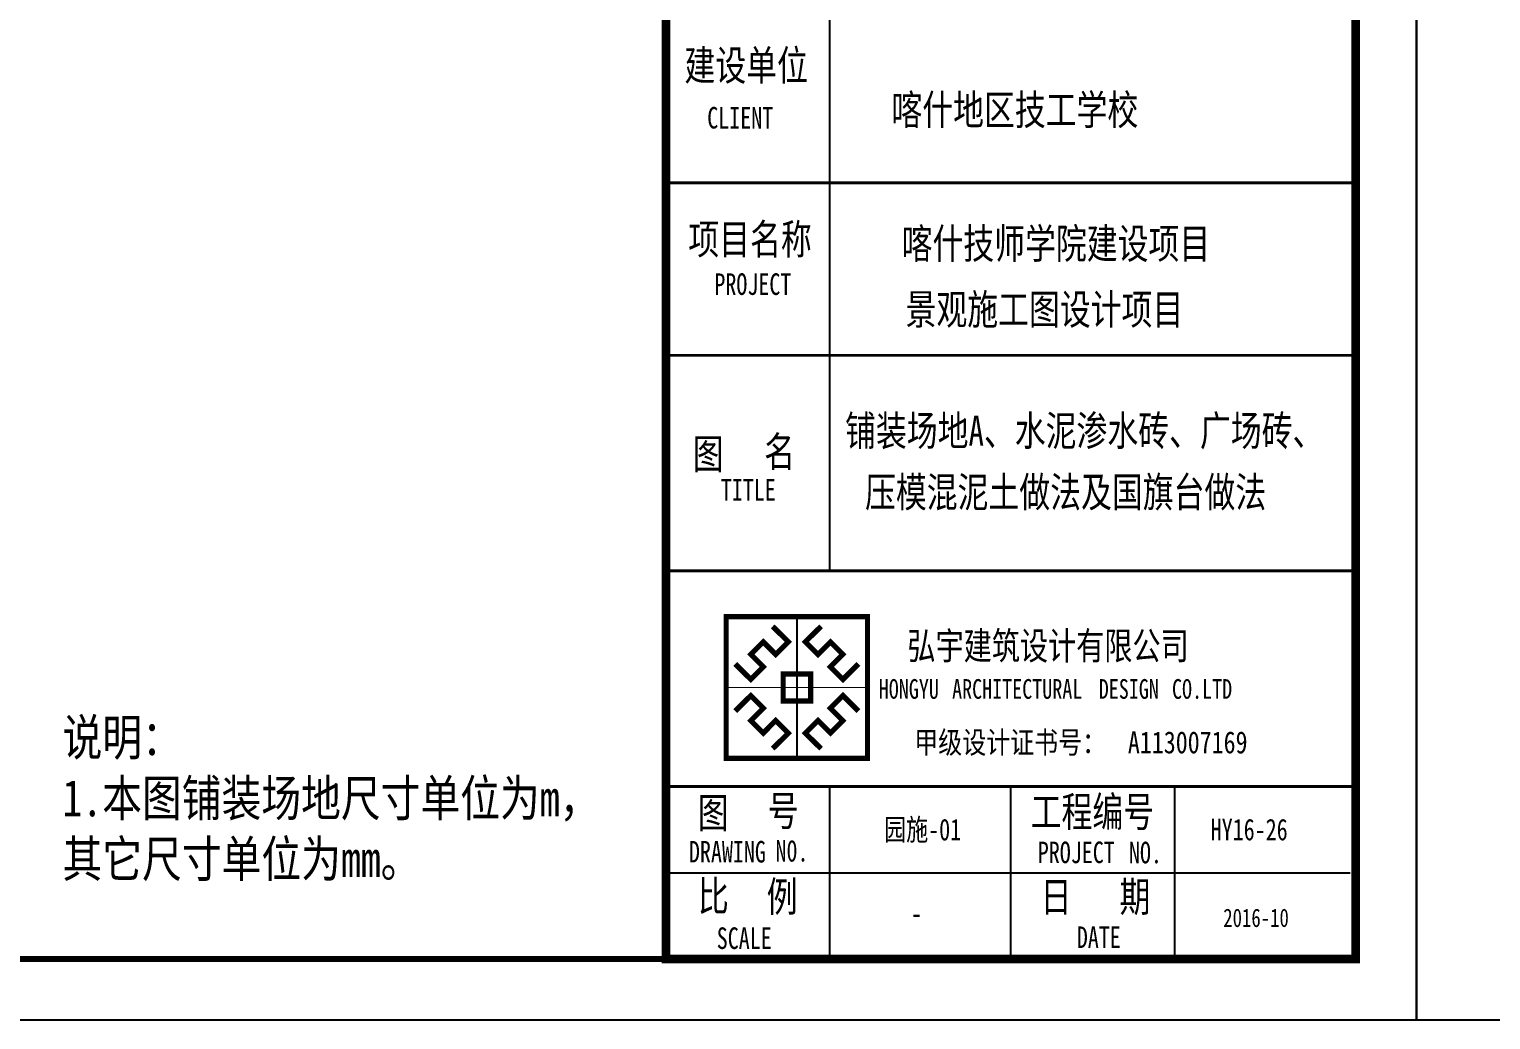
# Model space of a CAD drawing. Header units: inches. Extents: x -2316 to 955, y -265 to 742.
# Drawn here: x -1836.6 to -1716.4, y -265.1 to -183.6 of the extents above; entities that cross this region are included whole.
import ezdxf

# ---------------------------------------------------------------- set-up
doc = ezdxf.new("R2010")
doc.units = ezdxf.units.IN
doc.header["$LTSCALE"] = 1000
doc.header["$MEASUREMENT"] = 0
doc.layers.add('文字和字符', color=7, linetype='Continuous')
doc.styles.add('-宋体', font='', dxfattribs={"width": 0.8})
doc.styles.add('_TEL_DIM', font='simhei.ttf', dxfattribs={"width": 0.8, "height": 3.5})
doc.styles.add('宋体', font='', dxfattribs={"width": 0.8})
doc.styles.get('-宋体').set_extended_font_data('SimSun')
doc.styles.get('宋体').set_extended_font_data('SimSun')

# ---------------------------------------------------------------- blocks, each defined once
blk = doc.blocks.new('logo')
at = {"color": 6}
blk.add_line((1004, 2011), (1004, 0), dxfattribs=at)
at = {"color": 6, "const_width": 74.6}
for points in [[(0, 2011), (2008, 2011), (2008, 0), (0, 0)], [(809, 1198), (1199, 1198), (1199, 813), (809, 813)]]:
    blk.add_lwpolyline(points, close=True, dxfattribs=at)
at = {"color": 6}
blk.add_lwpolyline([(0, 2011), (2008, 2011), (2008, 0), (0, 0)], close=True, dxfattribs=at)
for points, const_width in [([(660, 1874), (883, 1654), (704, 1475), (526, 1653), (350, 1477), (528, 1299), (350, 1120), (129, 1340)], 74.6), ([(1004, 2011), (1004, 0)], 15.2), ([(1348, 1874), (1125, 1654), (1304, 1475), (1482, 1653), (1658, 1477), (1480, 1299), (1659, 1120), (1879, 1340)], 74.6), ([(0, 1006), (2008, 1006)], 15.2), ([(660, 137), (883, 357), (704, 536), (526, 358), (350, 534), (528, 712), (350, 891), (129, 671)], 74.6), ([(1348, 137), (1125, 357), (1304, 536), (1482, 358), (1658, 534), (1480, 712), (1659, 891), (1879, 671)], 74.6)]:
    blk.add_lwpolyline(points, dxfattribs=dict(at, const_width=const_width))
blk = doc.blocks.new('TKK')
at = {"layer": '文字和字符'}
for p, q in [((1092.38, 73.91), (1092.38, 166.21)), ((1082.44, 73.91), (1179, 73.91)), ((1082.44, 38.41), (1179, 38.41)), ((1082.44, 38.41), (1178.08, 38.41)), ((1092.38, 10), (1092.38, 38.41)), ((1122.2, 10), (1122.2, 38.41)), ((1149.18, 10), (1149.18, 38.41)), ((1065.4, 24.21), (1178.08, 24.21)), ((1096.64, 24.21), (1099.48, 24.21)), ((1179, 10), (1082.44, 10)), ((1082.44, 10), (1106.58, 10)), ((1179, 10.01), (1094.48, 10.01))]:
    blk.add_line(p, q, dxfattribs=at)
blk.add_lwpolyline([(0, 0), (1189, 0), (1189, 841), (0, 841)], close=True, dxfattribs=at)
for points, const_width in [([(25, 10), (1179, 10), (1179, 831), (25, 831)], 1), ([(1065.4, 831), (1179, 831), (1179, 10.01), (1065.4, 10.01)], 1.42)]:
    blk.add_lwpolyline(points, close=True, dxfattribs=dict(at, const_width=const_width))
at = {"layer": '文字和字符', "const_width": 0.483}
for points in [[(1065.4, 137.81), (1179, 137.81)], [(1065.4, 109.41), (1179, 109.41)], [(1065.4, 73.91), (1179, 73.91)], [(1065.4, 38.41), (1179, 38.41)]]:
    blk.add_lwpolyline(points, dxfattribs=at)
at = {"layer": '文字和字符'}
blk.add_point((1179, 10.01), dxfattribs=at)
at = {"layer": '文字和字符', "color": 5, "xscale": 0.0115907468232093, "yscale": 0.0115907468232093, "zscale": 0.0115907468232093}
blk.add_blockref('logo', (1075.3, 43.06), dxfattribs=at)
at = {"layer": '文字和字符', "style": '-宋体', "width": 0.75}
for s, height, p in [('建设单位', 4.97, (1068.42, 154.68)), ('喀什地区技工学校', 4.97, (1102.51, 147.36)), ('CLIENT', 3.55, (1072.18, 146.76)), ('项目名称', 4.97, (1069.06, 126.05)), ('喀什技师学院建设项目', 4.97, (1104.19, 125.33)), ('PROJECT', 3.55, (1073.35, 119.36)), ('景观施工图设计项目', 4.97, (1104.84, 114.49)), ('名', 4.97, (1081.56, 91.05)), ('图', 4.97, (1069.78, 90.69)), ('TITLE', 3.55, (1074.42, 85.49)), ('图', 4.97, (1070.62, 31.59)), ('号', 4.97, (1082.14, 31.93)), ('工程编号', 4.97, (1125.45, 31.77)), ('DRAWING', 3.55, (1069.16, 25.9)), ('N0.', 3.55, (1083.42, 26.05)), ('PROJECT', 3.55, (1126.63, 25.79)), ('NO.', 3.55, (1141.65, 25.76)), ('比', 4.97, (1070.64, 17.88)), ('例', 4.97, (1081.98, 17.8)), ('日', 4.97, (1127.1, 17.76)), ('期', 4.97, (1140.09, 17.79)), ('-', 3.55, (1105.76, 15.74)), ('2016-10', 3.026, (1157.18, 15.28)), ('SCALE', 3.55, (1073.74, 11.66)), ('DATE', 3.55, (1133.06, 11.82))]:
    blk.add_text(s, height=height, dxfattribs=at).set_placement(p)
at = {"layer": '文字和字符', "color": 9}
for s, height, style, width, p in [('弘宇建筑设计有限公司', 4.53, '-宋体', 0.75, (1105.15, 59.32)), ('HONGYU', 3.235, '-宋体', 0.75, (1100.43, 52.86, 0)), ('ARCHITECTURAL', 3.2354, '-宋体', 0.75, (1112.51, 52.86, 0)), ('DESIGN', 3.235, '-宋体', 0.75, (1136.67, 52.86, 0)), ('CO.LTD', 3.235, '-宋体', 0.75, (1148.74, 52.86, 0)), ('甲级设计证书号：', 3.622, '_TEL_DIM', 0.8, (1106.27, 43.87)), ('A113007169', 3.622, '_TEL_DIM', 0.8, (1141.47, 43.87))]:
    blk.add_text(s, height=height, dxfattribs=dict(at, style=style, width=width)).set_placement(p)

msp = doc.modelspace()

# ---------------------------------------------------------------- block references
at = {"xscale": 0.4995794785534144, "yscale": 0.4995794785534144, "zscale": 0.4995794785534144}
for p in [(-2316.48, -265.06), (-1722.48, -265.06)]:
    msp.add_blockref('TKK', p, dxfattribs=at)

# ---------------------------------------------------------------- texts
at = {"insert": (-1833.9, -240.32), "char_height": 3, "width": 76.6279, "attachment_point": 1, "style": '宋体'}
msp.add_mtext('{\\W0.8;说明：\\P1.本图铺装场地尺寸单位为m，\\P其它尺寸单位为mm。}', dxfattribs=at)
at = {"layer": '文字和字符', "color": 1, "style": '-宋体', "width": 0.75}
for s, height, p in [('铺装场地A、水泥渗水砖、广场砖、', 2.4829, (-1769.5, -217.84)), ('压模混泥土做法及国旗台做法', 2.4829, (-1767.86, -222.89)), ('园施-01', 1.774, (-1766.29, -250.3)), ('HY16-26', 1.774, (-1739.41, -250.3))]:
    msp.add_text(s, height=height, dxfattribs=at).set_placement(p)

doc.saveas('drawing.dxf')
